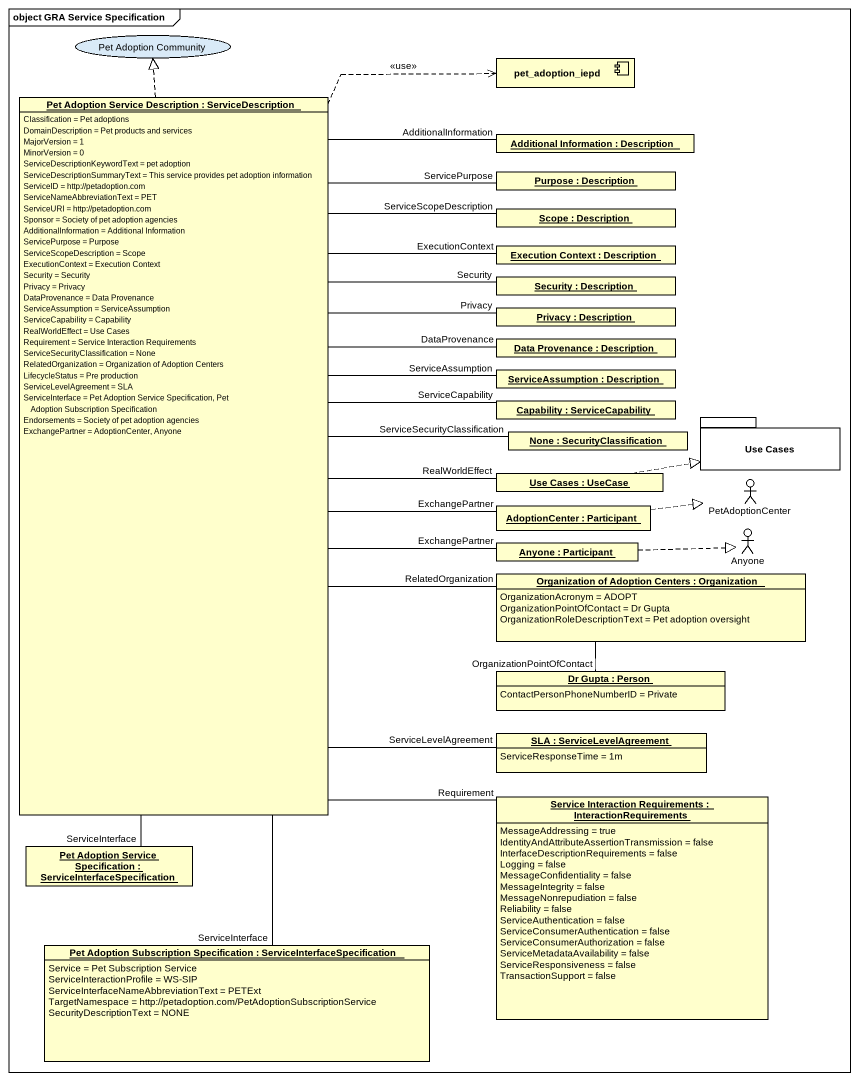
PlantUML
@startuml
mainframe object GRA Service Specification
allowmixing
hide circle
hide empty members
usecase "Pet Adoption Community" as Pet_Adoption_Community
component pet_adoption_iepd
object "Pet Adoption Service Description : ServiceDescription" as Pet_Adoption_Service {
  Classification = Pet adoptions
  DomainDescription = Pet products and services
  MajorVersion = 1
  MinorVersion = 0
  ServiceDescriptionKeywordText = pet adoption
  ServiceDescriptionSummaryText = This service provides pet adoption information
  ServiceID = http://petadoption.com
  ServiceNameAbbreviationText = PET
  ServiceURI = http://petadoption.com
  Sponsor = Society of pet adoption agencies
  AdditionalInformation = Additional Information
  ServicePurpose = Purpose
  ServiceScopeDescription = Scope
  ExecutionContext = Execution Context
  Security = Security
  Privacy = Privacy
  DataProvenance = Data Provenance
  ServiceAssumption = ServiceAssumption
  ServiceCapability = Capability
  RealWorldEffect = Use Cases
  Requirement = Service Interaction Requirements
  ServiceSecurityClassification = None
  RelatedOrganization = Organization of Adoption Centers
  LifecycleStatus = Pre production
  ServiceLevelAgreement = SLA
  ServiceInterface = Pet Adoption Service Specification, Pet Adoption Subscription Specification
  Endorsements = Society of pet adoption agencies
  ExchangePartner = AdoptionCenter, Anyone
}
object "Additional Information : Description" as Additional_Information
object "Purpose : Description" as Purpose
object "Scope : Description" as Scope
object "Execution Context : Description" as Execution_Context
object "Security : Description" as Security
object "Privacy : Description" as Privacy
object "Data Provenance : Description" as Data_Provenance
object "ServiceAssumption : Description" as ServiceAssumption
object "Capability : ServiceCapability" as Capability
package "Use Cases" as Use_Cases {
}
object "None : SecurityClassification" as None
object "Use Cases : UseCase" as Use_Cases_2
actor PetAdoptionCenter
object "AdoptionCenter : Participant" as AdoptionCenter
actor Anyone
object "Organization of Adoption Centers : Organization" as Organization_of_Adoption {
  OrganizationAcronym = ADOPT
  OrganizationPointOfContact = Dr Gupta
  OrganizationRoleDescriptionText = Pet adoption oversight
}
object "Anyone : Participant" as Anyone_2
object "Dr Gupta : Person" as Dr_Gupta {
  ContactPersonPhoneNumberID = Private
}
object "SLA : ServiceLevelAgreement" as SLA {
  ServiceResponseTime = 1m
}
object "Service Interaction Requirements : InteractionRequirements" as Service_Interaction {
  MessageAddressing = true
  IdentityAndAttributeAssertionTransmission = false
  InterfaceDescriptionRequirements = false
  Logging = false
  MessageConfidentiality = false
  MessageIntegrity = false
  MessageNonrepudiation = false
  Reliability = false
  ServiceAuthentication = false
  ServiceConsumerAuthentication = false
  ServiceConsumerAuthorization = false
  ServiceMetadataAvailability = false
  ServiceResponsiveness = false
  TransactionSupport = false
}
object "Pet Adoption Service Specification : ServiceInterfaceSpecification" as Pet_Adoption_Service_2
object "Pet Adoption Subscription Specification : ServiceInterfaceSpecification" as Pet_Adoption_Subscription {
  Service = Pet Subscription Service
  ServiceInteractionProfile = WS-SIP
  ServiceInterfaceNameAbbreviationText = PETExt
  TargetNamespace = http://petadoption.com/PetAdoptionSubscriptionService
  SecurityDescriptionText = NONE
}
Pet_Adoption_Service .up.|> Pet_Adoption_Community
Pet_Adoption_Service .up.> pet_adoption_iepd : <<use>>
Pet_Adoption_Service -right- Data_Provenance : DataProvenance
Pet_Adoption_Service -right- Capability : ServiceCapability
Pet_Adoption_Service -right- Use_Cases_2 : RealWorldEffect
Pet_Adoption_Service -right- AdoptionCenter : ExchangePartner
Pet_Adoption_Service -right- Organization_of_Adoption : RelatedOrganization
Pet_Adoption_Service -right- Anyone_2 : ExchangePartner
Pet_Adoption_Service -- SLA : ServiceLevelAgreement
Pet_Adoption_Service -- Pet_Adoption_Service_2 : ServiceInterface
Pet_Adoption_Service -- Pet_Adoption_Subscription : ServiceInterface
Additional_Information -- Pet_Adoption_Service : AdditionalInformation
Purpose -- Pet_Adoption_Service : ServicePurpose
Scope -left- Pet_Adoption_Service : ServiceScopeDescription
Execution_Context -left- Pet_Adoption_Service : ExecutionContext
Security -left- Pet_Adoption_Service : Security
Privacy -left- Pet_Adoption_Service : Privacy
ServiceAssumption -left- Pet_Adoption_Service : ServiceAssumption
None -left- Pet_Adoption_Service : ServiceSecurityClassification
Use_Cases_2 .right.|> Use_Cases
AdoptionCenter .right.|> PetAdoptionCenter
Organization_of_Adoption -- Dr_Gupta : OrganizationPointOfContact
Anyone_2 .right.|> Anyone
Service_Interaction -up- Pet_Adoption_Service : Requirement
@enduml
